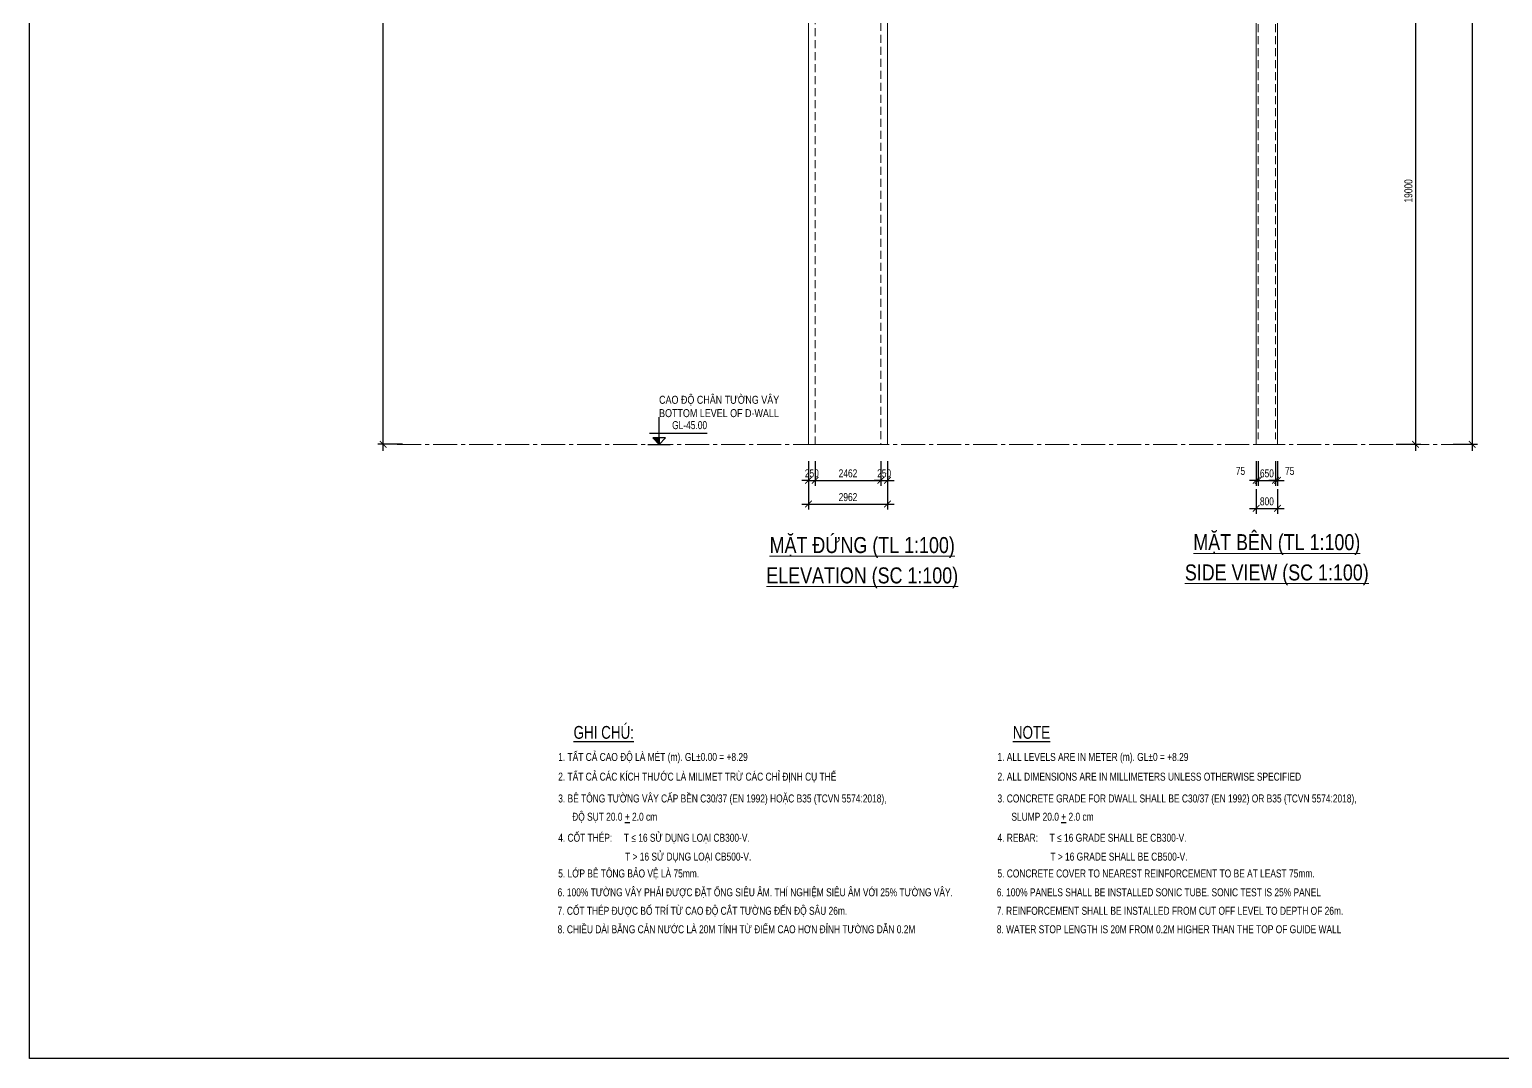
# Model space of a CAD drawing. Header units: millimetres. Extents: x 2746337 to 7547699, y -363432 to 15720.
# Drawn here: x 2850680 to 2905919, y -165266 to -126690 of the extents above; entities that cross this region are included whole.
import ezdxf
from ezdxf.enums import TextEntityAlignment as Align

# ---------------------------------------------------------------- set-up
doc = ezdxf.new("R2010")
doc.units = ezdxf.units.MM
doc.header["$LTSCALE"] = 1200
doc.header["$PDMODE"] = 3
doc.linetypes.add('CENTER2', pattern=[1.125, 0.75, -0.125, 0.125, -0.125])
doc.linetypes.add('HIDDEN', pattern=[0.375, 0.25, -0.125])
for name, color, linetype, lineweight in [('BOUND', 3, 'Continuous', 20), ('ENOTE', 2, 'Continuous', 15), ('Grid line', 160, 'CENTER2', 5), ('HIDE', 8, 'HIDDEN', 13), ('K-THUOC', 1, 'Continuous', 18), ('TEXTVN', 2, 'Continuous', 20)]:
    doc.layers.add(name, color=color, linetype=linetype, lineweight=lineweight)
for name, color, linetype in [('CDC.02.DIM', 1, 'Continuous'), ('CDC.06.TEXT', 2, 'Continuous'), ('CDC.10.HATCH', 251, 'Continuous'), ('CDC.11.NOTE', 8, 'Continuous')]:
    doc.layers.add(name, color=color, linetype=linetype)
doc.styles.add('DB_Arial', font='arial.ttf', dxfattribs={"width": 0.8})
doc.styles.add('SMTEXT', font='arial.ttf', dxfattribs={"width": 0.75})
doc.dimstyles.new('BSV1-100', dxfattribs={"dimtxt": 300, "dimasz": 250, "dimexe": 200, "dimexo": 0, "dimgap": 108, "dimtad": 1, "dimdec": 0, "dimdsep": 46, "dimtxsty": 'SMTEXT', "dimblk": 'ARCHTICK', "dimcen": 100, "dimdle": 250, "dimclrd": 256, "dimclre": 256, "dimclrt": 1, "dimadec": 0, "dimazin": 0, "dimtfac": 1, "dimtdec": 0, "dimtix": 1, "dimtmove": 2, "dimatfit": 3, "dimfxl": 720, "dimfxlon": 1, "dimtolj": 1, "dimtzin": 0, "dimarcsym": 0})

# ---------------------------------------------------------------- blocks, each defined once
blk = doc.blocks.new('_ArchTick')
at = {"color": 0, "linetype": 'ByBlock', "const_width": 0.15}
blk.add_lwpolyline([(-0.5, -0.5), (0.5, 0.5)], dxfattribs=at)
blk = doc.blocks.new('*D1206')
at = {"layer": 'Defpoints', "color": 0, "transparency": 16777216}
for p in [(2896683, -143142), (2897483, -143142), (2897483, -144642)]:
    blk.add_point(p, dxfattribs=at)
at = {"layer": 'K-THUOC', "lineweight": -2, "transparency": 16777216}
for p, q in [((2896683, -143922), (2896683, -144842)), ((2897483, -143922), (2897483, -144842)), ((2896433, -144642), (2897733, -144642))]:
    blk.add_line(p, q, dxfattribs=at)
at = {"layer": 'K-THUOC', "lineweight": -2, "transparency": 16777216, "xscale": 250, "yscale": 250, "zscale": 250, "rotation": 180}
blk.add_blockref('_ArchTick', (2896683, -144642), dxfattribs=at)
at = {"layer": 'K-THUOC', "lineweight": -2, "transparency": 16777216, "xscale": 250, "yscale": 250, "zscale": 250}
blk.add_blockref('_ArchTick', (2897483, -144642), dxfattribs=at)
at = {"layer": 'K-THUOC', "color": 1, "transparency": 16777216, "insert": (2897083, -144381), "char_height": 300, "attachment_point": 5, "style": 'SMTEXT'}
blk.add_mtext('\\A1;800', dxfattribs=at)
blk = doc.blocks.new('*D1207')
at = {"layer": 'Defpoints', "color": 0, "transparency": 16777216}
for p in [(2896683, -142842), (2896758, -142842), (2896758, -143592)]:
    blk.add_point(p, dxfattribs=at)
at = {"layer": 'K-THUOC', "lineweight": -2, "transparency": 16777216}
for p, q in [((2896683, -142872), (2896683, -143792)), ((2896758, -142872), (2896758, -143792)), ((2896683, -143592), (2896433, -143592)), ((2896683, -143592), (2896758, -143592)), ((2896758, -143592), (2897008, -143592))]:
    blk.add_line(p, q, dxfattribs=at)
at = {"layer": 'K-THUOC', "lineweight": -2, "transparency": 16777216, "xscale": 250, "yscale": 250, "zscale": 250}
blk.add_blockref('_ArchTick', (2896683, -143592), dxfattribs=at)
at = {"layer": 'K-THUOC', "lineweight": -2, "transparency": 16777216, "xscale": 250, "yscale": 250, "zscale": 250, "rotation": 180}
blk.add_blockref('_ArchTick', (2896758, -143592), dxfattribs=at)
at = {"layer": 'K-THUOC', "color": 1, "transparency": 16777216, "insert": (2896092, -143242), "char_height": 300, "attachment_point": 5, "style": 'SMTEXT'}
blk.add_mtext('\\A1;75', dxfattribs=at)
blk = doc.blocks.new('*D1208')
at = {"layer": 'Defpoints', "color": 0, "transparency": 16777216}
for p in [(2896758, -142842), (2897408, -142842), (2897408, -143592)]:
    blk.add_point(p, dxfattribs=at)
at = {"layer": 'K-THUOC', "lineweight": -2, "transparency": 16777216}
for p, q in [((2896758, -142872), (2896758, -143792)), ((2897408, -142872), (2897408, -143792)), ((2896758, -143592), (2896508, -143592)), ((2896758, -143592), (2897408, -143592)), ((2897408, -143592), (2897658, -143592))]:
    blk.add_line(p, q, dxfattribs=at)
at = {"layer": 'K-THUOC', "lineweight": -2, "transparency": 16777216, "xscale": 250, "yscale": 250, "zscale": 250}
blk.add_blockref('_ArchTick', (2896758, -143592), dxfattribs=at)
at = {"layer": 'K-THUOC', "lineweight": -2, "transparency": 16777216, "xscale": 250, "yscale": 250, "zscale": 250, "rotation": 180}
blk.add_blockref('_ArchTick', (2897408, -143592), dxfattribs=at)
at = {"layer": 'K-THUOC', "color": 1, "transparency": 16777216, "insert": (2897083, -143331), "char_height": 300, "attachment_point": 5, "style": 'SMTEXT'}
blk.add_mtext('\\A1;650', dxfattribs=at)
blk = doc.blocks.new('*D1209')
at = {"layer": 'Defpoints', "color": 0, "transparency": 16777216}
for p in [(2897408, -142842), (2897483, -142842), (2897483, -143592)]:
    blk.add_point(p, dxfattribs=at)
at = {"layer": 'K-THUOC', "lineweight": -2, "transparency": 16777216}
for p, q in [((2897408, -142872), (2897408, -143792)), ((2897483, -142872), (2897483, -143792)), ((2897408, -143592), (2897158, -143592)), ((2897408, -143592), (2897483, -143592)), ((2897483, -143592), (2897733, -143592))]:
    blk.add_line(p, q, dxfattribs=at)
at = {"layer": 'K-THUOC', "lineweight": -2, "transparency": 16777216, "xscale": 250, "yscale": 250, "zscale": 250}
blk.add_blockref('_ArchTick', (2897408, -143592), dxfattribs=at)
at = {"layer": 'K-THUOC', "lineweight": -2, "transparency": 16777216, "xscale": 250, "yscale": 250, "zscale": 250, "rotation": 180}
blk.add_blockref('_ArchTick', (2897483, -143592), dxfattribs=at)
at = {"layer": 'K-THUOC', "color": 1, "transparency": 16777216, "insert": (2897938, -143242), "char_height": 300, "attachment_point": 5, "style": 'SMTEXT'}
blk.add_mtext('\\A1;75', dxfattribs=at)
blk = doc.blocks.new('*D1210')
at = {"layer": 'Defpoints', "color": 0, "transparency": 16777216}
for p in [(2863948, -97242), (2865470, -97242), (2868590, -142242)]:
    blk.add_point(p, dxfattribs=at)
at = {"layer": 'K-THUOC', "lineweight": -2, "transparency": 16777216}
for p, q in [((2863948, -142492), (2863948, -96992)), ((2864668, -97242), (2863748, -97242)), ((2864668, -142242), (2863748, -142242))]:
    blk.add_line(p, q, dxfattribs=at)
at = {"layer": 'K-THUOC', "lineweight": -2, "transparency": 16777216, "xscale": 250, "yscale": 250, "zscale": 250}
for p, rotation in [((2863948, -97242), 90), ((2863948, -142242), 270)]:
    blk.add_blockref('_ArchTick', p, dxfattribs=dict(at, rotation=rotation))
at = {"layer": 'K-THUOC', "color": 1, "transparency": 16777216, "insert": (2863687, -119742), "char_height": 300, "attachment_point": 5, "rotation": 90, "style": 'SMTEXT'}
blk.add_mtext('\\A1;45000', dxfattribs=at)
blk = doc.blocks.new('tag_cd')
at = {"layer": 'CDC.10.HATCH'}
blk.add_hatch(color=256, dxfattribs=at).paths.add_polyline_path([(180, 240), (420, 0), (420, 240)])
at = {"layer": 'CDC.02.DIM'}
for points in [[(420, 240), (420, 0), (660, 240), (180, 240), (420, 0), (420, 1020)], [(0, 0), (840, 0)], [(60, 420), (2220, 420)]]:
    blk.add_lwpolyline(points, dxfattribs=at)
at = {"layer": 'CDC.06.TEXT', "ltscale": 0.5, "style": 'SMTEXT', "width": 0.75}
blk.add_attdef('CD', text='', height=300, dxfattribs=at).set_placement((2220, 570), align=Align.RIGHT)
blk = doc.blocks.new('*D1245')
at = {"layer": 'Defpoints', "color": 0, "transparency": 16777216}
for p in [(2891936, -123242), (2893508, -142242), (2902651, -142242)]:
    blk.add_point(p, dxfattribs=at)
at = {"layer": 'K-THUOC', "lineweight": -2, "transparency": 16777216}
for p, q in [((2902651, -122992), (2902651, -142492)), ((2901931, -123242), (2902851, -123242)), ((2901931, -142242), (2902851, -142242))]:
    blk.add_line(p, q, dxfattribs=at)
at = {"layer": 'K-THUOC', "lineweight": -2, "transparency": 16777216, "xscale": 250, "yscale": 250, "zscale": 250}
for p, rotation in [((2902651, -123242), 90), ((2902651, -142242), 270)]:
    blk.add_blockref('_ArchTick', p, dxfattribs=dict(at, rotation=rotation))
at = {"layer": 'K-THUOC', "color": 1, "transparency": 16777216, "insert": (2902390, -132742), "char_height": 300, "attachment_point": 5, "rotation": 90, "style": 'SMTEXT'}
blk.add_mtext('\\A1;19000', dxfattribs=at)
blk = doc.blocks.new('*D1247')
at = {"layer": 'Defpoints', "color": 0, "transparency": 16777216}
for p in [(2896683, -97242), (2896683, -142242), (2904784, -142242)]:
    blk.add_point(p, dxfattribs=at)
at = {"layer": 'K-THUOC', "lineweight": -2, "transparency": 16777216}
for p, q in [((2904784, -96992), (2904784, -142492)), ((2904064, -97242), (2904984, -97242)), ((2904064, -142242), (2904984, -142242))]:
    blk.add_line(p, q, dxfattribs=at)
at = {"layer": 'K-THUOC', "lineweight": -2, "transparency": 16777216, "xscale": 250, "yscale": 250, "zscale": 250}
for p, rotation in [((2904784, -97242), 90), ((2904784, -142242), 270)]:
    blk.add_blockref('_ArchTick', p, dxfattribs=dict(at, rotation=rotation))
at = {"layer": 'K-THUOC', "color": 1, "transparency": 16777216, "insert": (2904522, -119742), "char_height": 300, "attachment_point": 5, "rotation": 90, "style": 'SMTEXT'}
blk.add_mtext('\\A1;45000', dxfattribs=at)
blk = doc.blocks.new('*D1281')
at = {"layer": 'Defpoints', "color": 0, "transparency": 16777216}
for p in [(2879893, -142842), (2880143, -142842), (2880143, -143592)]:
    blk.add_point(p, dxfattribs=at)
at = {"layer": 'K-THUOC', "lineweight": -2, "transparency": 16777216}
for p, q in [((2879893, -142872), (2879893, -143792)), ((2880143, -142872), (2880143, -143792)), ((2879893, -143592), (2879643, -143592)), ((2879893, -143592), (2880143, -143592)), ((2880143, -143592), (2880393, -143592))]:
    blk.add_line(p, q, dxfattribs=at)
at = {"layer": 'K-THUOC', "lineweight": -2, "transparency": 16777216, "xscale": 250, "yscale": 250, "zscale": 250}
blk.add_blockref('_ArchTick', (2879893, -143592), dxfattribs=at)
at = {"layer": 'K-THUOC', "lineweight": -2, "transparency": 16777216, "xscale": 250, "yscale": 250, "zscale": 250, "rotation": 180}
blk.add_blockref('_ArchTick', (2880143, -143592), dxfattribs=at)
at = {"layer": 'K-THUOC', "color": 1, "transparency": 16777216, "insert": (2880018, -143331), "char_height": 300, "attachment_point": 5, "style": 'SMTEXT'}
blk.add_mtext('\\A1;250', dxfattribs=at)
blk = doc.blocks.new('*D1282')
at = {"layer": 'Defpoints', "color": 0, "transparency": 16777216}
for p in [(2882605, -142242), (2880143, -142842), (2882605, -143592)]:
    blk.add_point(p, dxfattribs=at)
at = {"layer": 'K-THUOC', "lineweight": -2, "transparency": 16777216}
for p, q in [((2880143, -142872), (2880143, -143792)), ((2882605, -142872), (2882605, -143792)), ((2879893, -143592), (2882855, -143592))]:
    blk.add_line(p, q, dxfattribs=at)
at = {"layer": 'K-THUOC', "lineweight": -2, "transparency": 16777216, "xscale": 250, "yscale": 250, "zscale": 250, "rotation": 180}
blk.add_blockref('_ArchTick', (2880143, -143592), dxfattribs=at)
at = {"layer": 'K-THUOC', "lineweight": -2, "transparency": 16777216, "xscale": 250, "yscale": 250, "zscale": 250}
blk.add_blockref('_ArchTick', (2882605, -143592), dxfattribs=at)
at = {"layer": 'K-THUOC', "color": 1, "transparency": 16777216, "insert": (2881374, -143331), "char_height": 300, "attachment_point": 5, "style": 'SMTEXT'}
blk.add_mtext('\\A1;2462', dxfattribs=at)
blk = doc.blocks.new('*D1283')
at = {"layer": 'Defpoints', "color": 0, "transparency": 16777216}
for p in [(2879893, -142242), (2882855, -142242), (2882855, -144482)]:
    blk.add_point(p, dxfattribs=at)
at = {"layer": 'K-THUOC', "lineweight": -2, "transparency": 16777216}
for p, q in [((2879893, -143762), (2879893, -144682)), ((2882855, -143762), (2882855, -144682)), ((2879643, -144482), (2883105, -144482))]:
    blk.add_line(p, q, dxfattribs=at)
at = {"layer": 'K-THUOC', "lineweight": -2, "transparency": 16777216, "xscale": 250, "yscale": 250, "zscale": 250, "rotation": 180}
blk.add_blockref('_ArchTick', (2879893, -144482), dxfattribs=at)
at = {"layer": 'K-THUOC', "lineweight": -2, "transparency": 16777216, "xscale": 250, "yscale": 250, "zscale": 250}
blk.add_blockref('_ArchTick', (2882855, -144482), dxfattribs=at)
at = {"layer": 'K-THUOC', "color": 1, "transparency": 16777216, "insert": (2881374, -144221), "char_height": 300, "attachment_point": 5, "style": 'SMTEXT'}
blk.add_mtext('\\A1;2962', dxfattribs=at)
blk = doc.blocks.new('A$C7e6bd379')
at = {"layer": 'CDC.06.TEXT', "linetype": 'Continuous', "style": 'SMTEXT', "width": 0.75}
for s, p in [('%%UGHI CHÚ:', (0, 480)), ('%%UNOTE', (16471, 480))]:
    blk.add_text(s, height=480, dxfattribs=at).set_placement(p, align=Align.TOP_LEFT)
at = {"layer": 'CDC.06.TEXT', "style": 'SMTEXT', "width": 0.75}
for s, p in [('1. TẤT CẢ CAO ĐỘ LÀ MÉT (m). GL%%P0.00 = +8.29 ', (-576, -831)), ('1. ALL LEVELS ARE IN METER (m). GL%%P0 = +8.29 ', (15895, -831)), ('2. TẤT CẢ CÁC KÍCH THƯỚC LÀ MILIMET TRỪ CÁC CHỈ ĐỊNH CỤ THỂ', (-576, -1570)), ('2. ALL DIMENSIONS ARE IN MILLIMETERS UNLESS OTHERWISE SPECIFIED', (15895, -1570)), ('3. BÊ TÔNG TƯỜNG VÂY CẤP BỀN C30/37 (EN 1992) HOẶC B35 (TCVN 5574:2018),', (-576, -2387)), ('3. CONCRETE GRADE FOR DWALL SHALL BE C30/37 (EN 1992) OR B35 (TCVN 5574:2018),', (15895, -2387)), ('ĐỘ SỤT 20.0 %%U+%%U 2.0 cm', (-53, -3072)), ('SLUMP 20.0 %%U+%%U 2.0 cm', (16418, -3072)), ('4. CỐT THÉP:     T ≤ 16 SỬ DỤNG LOẠI CB300-V.', (-576, -3860)), ('4. REBAR:     T ≤ 16 GRADE SHALL BE CB300-V.', (15895, -3860)), ('                             T > 16 SỬ DỤNG LOẠI CB500-V.', (-601, -4567)), ('                       T > 16 GRADE SHALL BE CB500-V.', (15869, -4567)), ('5. LỚP BÊ TÔNG BẢO VỆ LÀ 75mm.', (-576, -5198)), ('5. CONCRETE COVER TO NEAREST REINFORCEMENT TO BE AT LEAST 75mm.', (15895, -5198)), ('6. 100%%% TƯỜNG VÂY PHẢI ĐƯỢC ĐẶT ỐNG SIÊU ÂM. THÍ NGHIỆM SIÊU ÂM VỚI 25%%% TƯỜNG VÂY.', (-601, -5905)), ('6. 100%%% PANELS SHALL BE INSTALLED SONIC TUBE. SONIC TEST IS 25%%% PANEL ', (15869, -5905)), ('7. CỐT THÉP ĐƯỢC BỐ TRÍ TỪ CAO ĐỘ CẮT TƯỜNG ĐẾN ĐỘ SÂU 26m. ', (-601, -6598)), ('7. REINFORCEMENT SHALL BE INSTALLED FROM CUT OFF LEVEL TO DEPTH OF 26m. ', (15869, -6598)), ('8. CHIỀU DÀI BĂNG CẢN NƯỚC LÀ 20M TÍNH TỪ ĐIỂM CAO HƠN ĐỈNH TƯỜNG DẪN 0.2M', (-601, -7291)), ('8. WATER STOP LENGTH IS 20M FROM 0.2M HIGHER THAN THE TOP OF GUIDE WALL', (15869, -7291))]:
    blk.add_text(s, height=300, dxfattribs=at).set_placement(p)
blk = doc.blocks.new('*D1321')
at = {"layer": 'Defpoints', "color": 0, "transparency": 16777216}
for p in [(2882605, -142842), (2882855, -142842), (2882855, -143592)]:
    blk.add_point(p, dxfattribs=at)
at = {"layer": 'K-THUOC', "lineweight": -2, "transparency": 16777216}
for p, q in [((2882605, -142872), (2882605, -143792)), ((2882855, -142872), (2882855, -143792)), ((2882605, -143592), (2882355, -143592)), ((2882605, -143592), (2882855, -143592)), ((2882855, -143592), (2883105, -143592))]:
    blk.add_line(p, q, dxfattribs=at)
at = {"layer": 'K-THUOC', "lineweight": -2, "transparency": 16777216, "xscale": 250, "yscale": 250, "zscale": 250}
blk.add_blockref('_ArchTick', (2882605, -143592), dxfattribs=at)
at = {"layer": 'K-THUOC', "lineweight": -2, "transparency": 16777216, "xscale": 250, "yscale": 250, "zscale": 250, "rotation": 180}
blk.add_blockref('_ArchTick', (2882855, -143592), dxfattribs=at)
at = {"layer": 'K-THUOC', "color": 1, "transparency": 16777216, "insert": (2882730, -143331), "char_height": 300, "attachment_point": 5, "style": 'SMTEXT'}
blk.add_mtext('\\A1;250', dxfattribs=at)

msp = doc.modelspace()

# ---------------------------------------------------------------- linework, layer by layer
msp.add_lwpolyline([(2850680.1, -88114), (2944197.4, -88114), (2944197.4, -165266.4), (2850680.1, -165266.4)], close=True)
at = {"layer": 'BOUND'}
msp.add_line((2879893.2, -96832.4), (2879893.2, -142242.4), dxfattribs=at)
for points in [[(2879893.2, -142242.4), (2882855.2, -142242.4), (2882855.2, -97742.4), (2879893.2, -97742.4)], [(2896682.9, -142242.4), (2897482.9, -142242.4), (2897482.9, -97742.4), (2896682.9, -97742.4)]]:
    msp.add_lwpolyline(points, close=True, dxfattribs=at)
at = {"layer": 'BOUND', "lineweight": 20}
msp.add_lwpolyline([(2897482.9, -101592.4), (2897482.9, -97742.4), (2896682.9, -97742.4), (2896682.9, -142242.4), (2897482.9, -142242.4), (2897482.9, -116792.4)], dxfattribs=at)
at = {"layer": 'Grid line'}
msp.add_line((2864472.2, -142242.4), (2904378.6, -142242.4), dxfattribs=at)
at = {"layer": 'HIDE'}
for p, q in [((2880143.2, -142242.4), (2880143.2, -96742.4)), ((2882605.2, -96742.4), (2882605.2, -142242.4)), ((2896757.9, -97692.4), (2896757.9, -142042.4)), ((2897407.9, -97692.4), (2897407.9, -142042.4))]:
    msp.add_line(p, q, dxfattribs=at)

# ---------------------------------------------------------------- block references
at = {"layer": 'CDC.11.NOTE'}
msp.add_blockref('A$C7e6bd379', (2871084.6, -153280.3), dxfattribs=at)
at = {"layer": 'ENOTE'}
msp.add_blockref('tag_cd', (2873870.6, -142242.4), dxfattribs=at).add_auto_attribs({'CD': 'GL-45.00'})

# ---------------------------------------------------------------- texts
at = {"layer": 'TEXTVN', "style": 'DB_Arial', "width": 0.8}
for s, p in [('CAO ĐỘ CHÂN TƯỜNG VÂY', (2874290.6, -140722.4)), ('BOTTOM LEVEL OF D-WALL', (2874290.6, -141222.4))]:
    msp.add_text(s, height=300, dxfattribs=at).set_placement(p)
for s, p in [('%%UMẶT ĐỨNG (TL 1:100)', (2881908.3, -146029.4)), ('%%UMẶT BÊN (TL 1:100)', (2897453.8, -145918.2)), ('%%UELEVATION (SC 1:100)', (2881908.3, -147229.4)), ('%%USIDE VIEW (SC 1:100)', (2897453.8, -147118.2))]:
    msp.add_text(s, height=600, dxfattribs=at).set_placement(p, align=Align.MIDDLE)

# ---------------------------------------------------------------- dimensions: what is measured, and where the dimension line sits
at = {"layer": 'K-THUOC'}
for base, p1, p2, picture, middle in [((2863947.9, -97242.4), (2868590.4, -142242.4), (2865470.3, -97242.4), '*D1210', (2863686.7, -119742.4)), ((2904783.6, -142242.4), (2896682.9, -97242.4), (2896682.9, -142242.4), '*D1247', (2904522.4, -119742.4)), ((2902650.8, -142242.4), (2891936.3, -123242.4), (2893508, -142242.4), '*D1245', (2902389.7, -132742.4))]:
    dim = msp.add_linear_dim(base=base, p1=p1, p2=p2, angle=90, dimstyle='BSV1-100', dxfattribs=at)
    dim.commit()
    dim.dimension.update_dxf_attribs({"geometry": picture, "text_midpoint": middle})
for base, p1, p2, picture, middle in [((2882855.2, -144482), (2879893.2, -142242.4), (2882855.2, -142242.4), '*D1283', (2881374.2, -144220.8)), ((2882605.2, -143592.4), (2880143.2, -142842.4), (2882605.2, -142242.4), '*D1282', (2881374.2, -143331.2)), ((2880143.2, -143592.4), (2879893.2, -142842.4), (2880143.2, -142842.4), '*D1281', (2880018.2, -143331.2)), ((2882855.2, -143592.4), (2882605.2, -142842.4), (2882855.2, -142842.4), '*D1321', (2882730.2, -143331.2)), ((2897407.9, -143592.4), (2896757.9, -142842.4), (2897407.9, -142842.4), '*D1208', (2897082.9, -143331.2)), ((2897482.9, -144642.4), (2896682.9, -143142.4), (2897482.9, -143142.4), '*D1206', (2897082.9, -144381.2))]:
    dim = msp.add_linear_dim(base=base, p1=p1, p2=p2, dimstyle='BSV1-100', dxfattribs=at)
    dim.commit()
    dim.dimension.update_dxf_attribs({"geometry": picture, "text_midpoint": middle})
for base, p1, p2, picture, middle in [((2896757.9, -143592.4), (2896682.9, -142842.4), (2896757.9, -142842.4), '*D1207', (2896091.7, -143242.4)), ((2897482.9, -143592.4), (2897407.9, -142842.4), (2897482.9, -142842.4), '*D1209', (2897938.3, -143242.4))]:
    dim = msp.add_linear_dim(base=base, p1=p1, p2=p2, dimstyle='BSV1-100', dxfattribs=at)
    dim.commit()
    dim.dimension.update_dxf_attribs({"geometry": picture, "text_midpoint": middle, "dimtype": 160})

doc.saveas('drawing.dxf')
